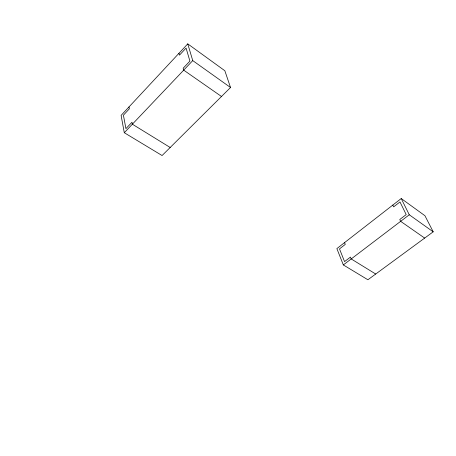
<?xml version="1.0" encoding="UTF-8"?>
<svg xmlns="http://www.w3.org/2000/svg" width="456" height="456" viewBox="0 0 456 456"><rect width="100%" height="100%" fill="white"/><g stroke="black" fill="none" stroke-linecap="round" stroke-linejoin="round"><path stroke-width="0.68" d="M187.752 43.861L121.108 115.402L124.283 132.719L162.085 155.536L230.525 87.506L224.842 70.737L187.752 43.861L192.751 60.608L230.525 87.506M124.283 132.719L192.751 60.608M401.217 198.537L336.864 248.6L343.339 264.936L367.901 279.762L433.2 231.819L424.941 215.722L401.217 198.537L409.271 214.776L433.2 231.819M343.339 264.936L409.271 214.776M170.185 147.487L132.365 124.203L131.983 122.248L125.924 128.643L123.416 115.186L129.356 108.824L128.985 106.943M375.71 274.027L351.211 258.945L350.464 257.099L344.559 261.601L339.492 248.896L345.283 244.399L344.559 242.615M221.491 96.484L183.694 70.144L183.152 68.235L189.913 61.104L186.076 48.062L179.464 55.142L178.946 53.312M424.673 238.078L400.647 221.337L399.764 219.501L406.199 214.588L399.98 201.951L393.665 206.853L392.81 205.075"/></g></svg>
